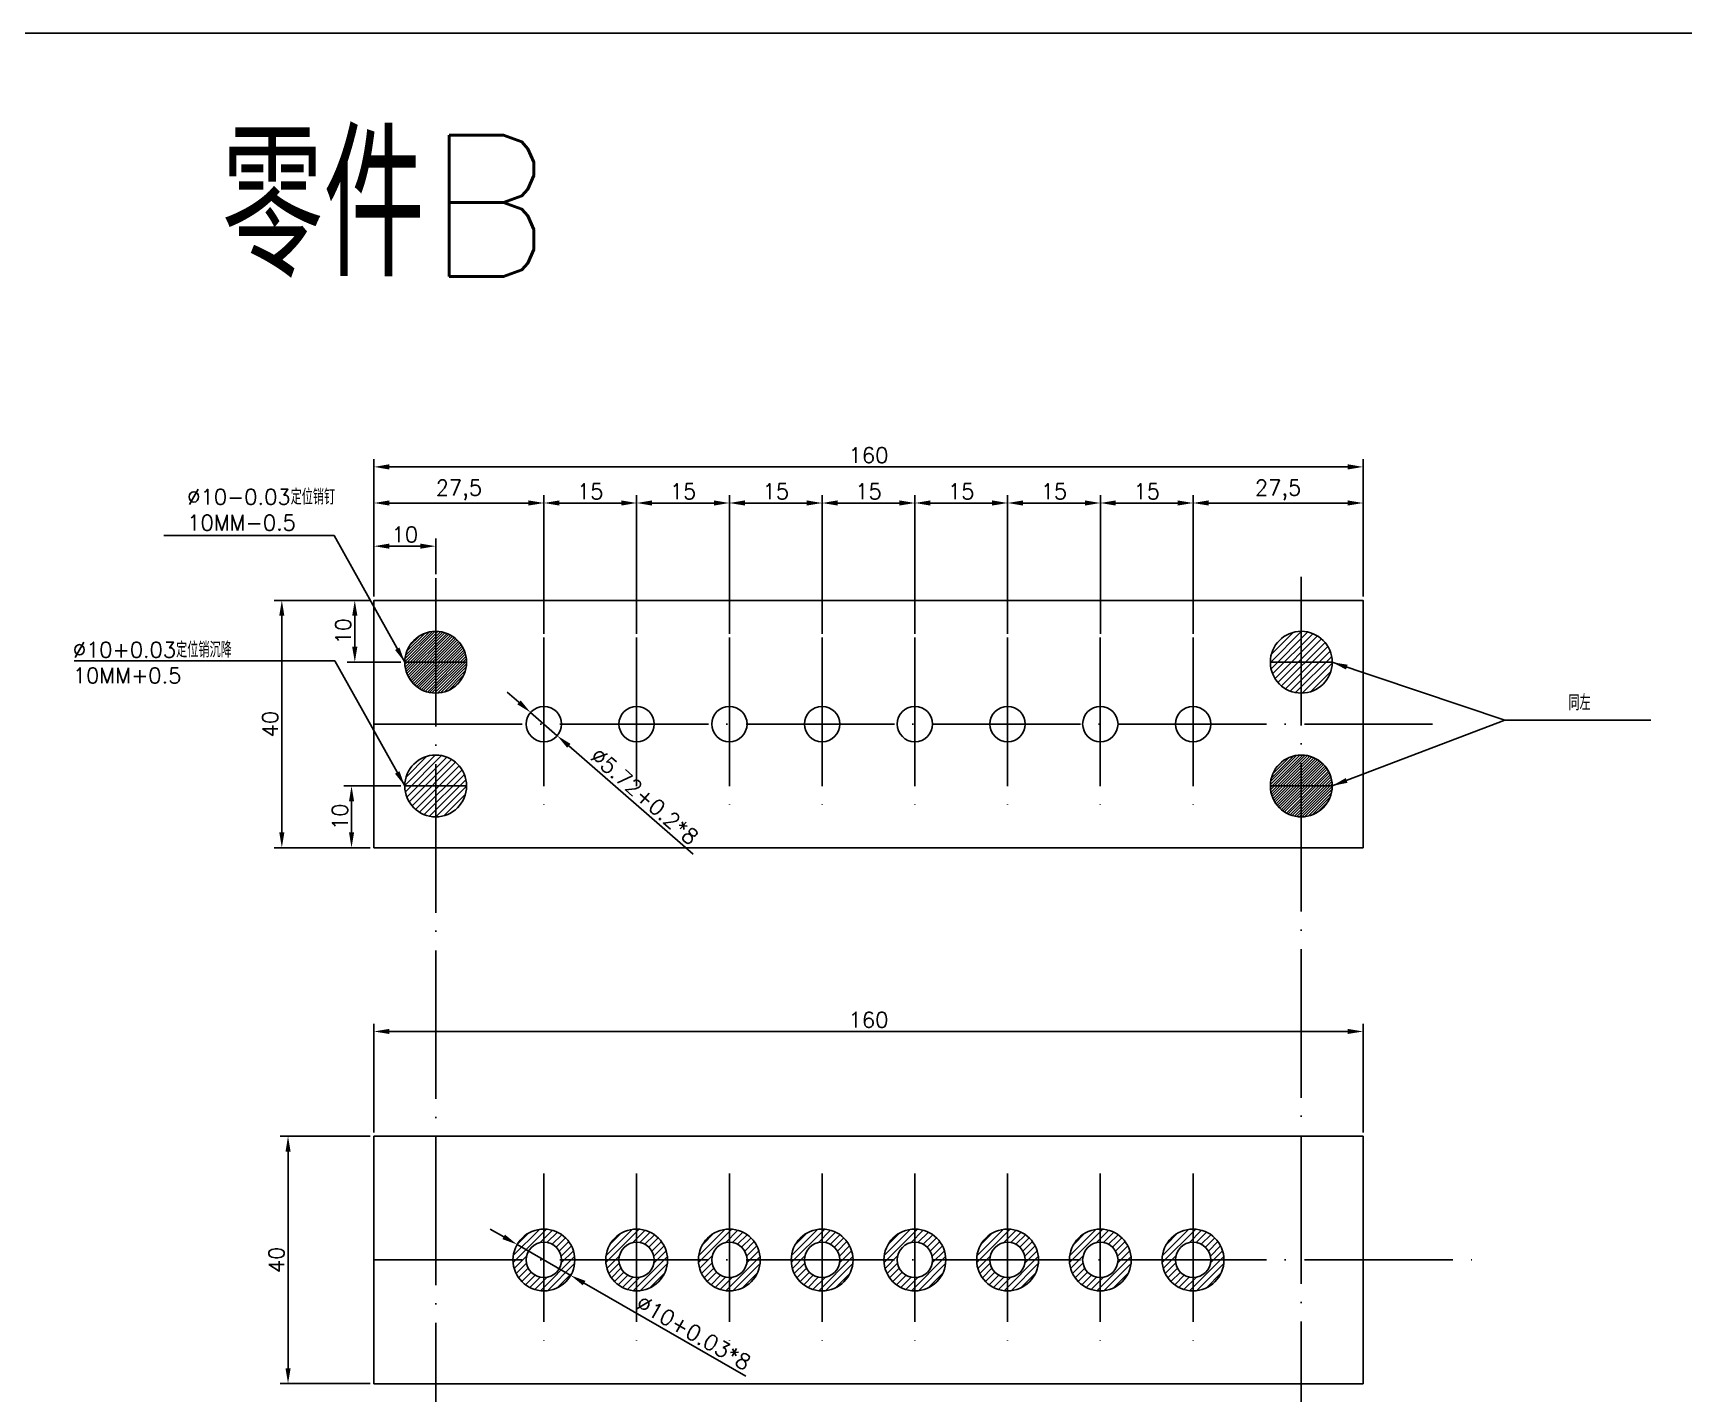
# Model space of a CAD drawing. Header units: millimetres. Extents: x 66 to 909, y 63 to 439.
# Drawn here: x 387.4 to 654.3, y 219.3 to 439.4 of the extents above; entities that cross this region are included whole.
import ezdxf

# ---------------------------------------------------------------- set-up
doc = ezdxf.new("R2010")
doc.units = ezdxf.units.MM
doc.linetypes.add('ACAD_ISO04W100', pattern=[30, 24, -3, 0, -3])
for name, color, linetype, lineweight in [('dim', 82, 'Continuous', 9), ('图层4', 250, 'Continuous', 20), ('图层5', 253, 'Continuous', 5)]:
    doc.layers.add(name, color=color, linetype=linetype, lineweight=lineweight)
doc.layers.add('图层1', color=1, linetype='ACAD_ISO04W100')
doc.layers.add('图层2', color=108, linetype='Continuous')
doc.styles.get("Standard").update_dxf_attribs({"font": 'txt', "bigfont": 'gbcbig.shx'})
doc.dimstyles.new('ISO-25', dxfattribs={"dimtxt": 2.5, "dimasz": 2.5, "dimexe": 1.25, "dimexo": 0.625, "dimtad": 1, "dimtxsty": 'Standard', "dimcen": 2.5, "dimadec": 0, "dimazin": 0, "dimtfac": 1, "dimtmove": 0, "dimatfit": 3, "dimfxl": 0, "dimarcsym": 0})

# ---------------------------------------------------------------- blocks, each defined once
blk = doc.blocks.new('*D4')
at = {"layer": 'Defpoints', "color": 0}
for p in [(442.58, 347.65), (427.69, 307.65), (442.58, 307.65)]:
    blk.add_point(p, dxfattribs=at)
at = {"layer": 'dim', "color": 0, "lineweight": -2}
for p, q in [((441.95, 347.65), (426.44, 347.65)), ((427.69, 345.15), (427.69, 310.15)), ((441.95, 307.65), (426.44, 307.65))]:
    blk.add_line(p, q, dxfattribs=at)
at = {"layer": 'dim', "color": 0}
for points in [[(427.27, 345.15), (428.1, 345.15), (427.69, 347.65)], [(427.27, 310.15), (428.1, 310.15), (427.69, 307.65)]]:
    blk.add_solid(points, dxfattribs=at)
at = {"layer": 'dim', "color": 0, "insert": (425.81, 327.65), "char_height": 2.5, "attachment_point": 5, "rotation": 90}
blk.add_mtext('40', dxfattribs=at)
blk = doc.blocks.new('*D30')
at = {"layer": 'Defpoints', "color": 0}
for p in [(602.58, 369.23), (442.58, 347.65), (602.58, 347.65)]:
    blk.add_point(p, dxfattribs=at)
at = {"layer": 'dim', "color": 0, "lineweight": -2}
for p, q in [((442.58, 348.27), (442.58, 370.48)), ((445.08, 369.23), (600.08, 369.23)), ((602.58, 348.27), (602.58, 370.48))]:
    blk.add_line(p, q, dxfattribs=at)
at = {"layer": 'dim', "color": 0}
for points in [[(445.08, 369.65), (445.08, 368.81), (442.58, 369.23)], [(600.08, 369.65), (600.08, 368.81), (602.58, 369.23)]]:
    blk.add_solid(points, dxfattribs=at)
at = {"layer": 'dim', "color": 0, "insert": (522.58, 371.11), "char_height": 2.5, "attachment_point": 5}
blk.add_mtext('160', dxfattribs=at)
blk = doc.blocks.new('*D31')
at = {"layer": 'Defpoints', "color": 0}
for p in [(442.58, 356.41), (452.58, 351.24), (442.58, 347.65)]:
    blk.add_point(p, dxfattribs=at)
at = {"layer": 'dim', "color": 0, "lineweight": -2}
for p, q in [((442.58, 348.27), (442.58, 357.66)), ((452.58, 351.87), (452.58, 357.66)), ((450.08, 356.41), (445.08, 356.41))]:
    blk.add_line(p, q, dxfattribs=at)
at = {"layer": 'dim', "color": 0}
for points in [[(445.08, 356.83), (445.08, 356), (442.58, 356.41)], [(450.08, 356.83), (450.08, 356), (452.58, 356.41)]]:
    blk.add_solid(points, dxfattribs=at)
at = {"layer": 'dim', "color": 0, "insert": (447.58, 358.29), "char_height": 2.5, "attachment_point": 5}
blk.add_mtext('10', dxfattribs=at)
blk = doc.blocks.new('*D32')
at = {"layer": 'Defpoints', "color": 0}
for p in [(439.49, 347.65), (441.95, 347.65), (447.58, 337.65)]:
    blk.add_point(p, dxfattribs=at)
at = {"layer": 'dim', "color": 0, "lineweight": -2}
for p, q in [((441.33, 347.65), (438.24, 347.65)), ((439.49, 340.15), (439.49, 345.15)), ((446.95, 337.65), (438.24, 337.65))]:
    blk.add_line(p, q, dxfattribs=at)
at = {"layer": 'dim', "color": 0}
for points in [[(439.07, 345.15), (439.91, 345.15), (439.49, 347.65)], [(439.07, 340.15), (439.91, 340.15), (439.49, 337.65)]]:
    blk.add_solid(points, dxfattribs=at)
at = {"layer": 'dim', "color": 0, "insert": (437.62, 342.65), "char_height": 2.5, "attachment_point": 5, "rotation": 90}
blk.add_mtext('10', dxfattribs=at)
blk = doc.blocks.new('*D33')
at = {"layer": 'Defpoints', "color": 0}
for p in [(447.58, 317.65), (438.96, 307.65), (442.58, 307.65)]:
    blk.add_point(p, dxfattribs=at)
at = {"layer": 'dim', "color": 0, "lineweight": -2}
for p, q in [((446.95, 317.65), (437.71, 317.65)), ((438.96, 315.15), (438.96, 310.15)), ((441.95, 307.65), (437.71, 307.65))]:
    blk.add_line(p, q, dxfattribs=at)
at = {"layer": 'dim', "color": 0}
for points in [[(438.55, 315.15), (439.38, 315.15), (438.96, 317.65)], [(438.55, 310.15), (439.38, 310.15), (438.96, 307.65)]]:
    blk.add_solid(points, dxfattribs=at)
at = {"layer": 'dim', "color": 0, "insert": (437.09, 312.65), "char_height": 2.5, "attachment_point": 5, "rotation": 90}
blk.add_mtext('10', dxfattribs=at)
blk = doc.blocks.new('*D34')
at = {"layer": 'Defpoints', "color": 0}
for p in [(470.08, 363.39), (442.58, 347.65), (470.08, 341.63)]:
    blk.add_point(p, dxfattribs=at)
at = {"layer": 'dim', "color": 0, "lineweight": -2}
for p, q in [((442.58, 348.27), (442.58, 364.64)), ((445.08, 363.39), (467.58, 363.39)), ((470.08, 342.26), (470.08, 364.64))]:
    blk.add_line(p, q, dxfattribs=at)
at = {"layer": 'dim', "color": 0}
for points in [[(445.08, 363.81), (445.08, 362.98), (442.58, 363.39)], [(467.58, 363.81), (467.58, 362.98), (470.08, 363.39)]]:
    blk.add_solid(points, dxfattribs=at)
at = {"layer": 'dim', "color": 0, "insert": (456.33, 365.48), "char_height": 2.5, "attachment_point": 5}
blk.add_mtext('27,5', dxfattribs=at)
blk = doc.blocks.new('*D35')
at = {"layer": 'Defpoints', "color": 0}
for p in [(485.08, 363.39), (470.08, 341.63), (485.08, 341.63)]:
    blk.add_point(p, dxfattribs=at)
at = {"layer": 'dim', "color": 0, "lineweight": -2}
for p, q in [((470.08, 342.26), (470.08, 364.64)), ((472.58, 363.39), (482.58, 363.39)), ((485.08, 342.26), (485.08, 364.64))]:
    blk.add_line(p, q, dxfattribs=at)
at = {"layer": 'dim', "color": 0}
for points in [[(472.58, 363.81), (472.58, 362.98), (470.08, 363.39)], [(482.58, 363.81), (482.58, 362.98), (485.08, 363.39)]]:
    blk.add_solid(points, dxfattribs=at)
at = {"layer": 'dim', "color": 0, "insert": (477.58, 365.27), "char_height": 2.5, "attachment_point": 5}
blk.add_mtext('15', dxfattribs=at)
blk = doc.blocks.new('*D36')
at = {"layer": 'Defpoints', "color": 0}
for p in [(500.08, 363.39), (485.08, 341.63), (500.08, 341.63)]:
    blk.add_point(p, dxfattribs=at)
at = {"layer": 'dim', "color": 0, "lineweight": -2}
for p, q in [((485.08, 342.26), (485.08, 364.64)), ((487.58, 363.39), (497.58, 363.39)), ((500.08, 342.26), (500.08, 364.64))]:
    blk.add_line(p, q, dxfattribs=at)
at = {"layer": 'dim', "color": 0}
for points in [[(487.58, 363.81), (487.58, 362.98), (485.08, 363.39)], [(497.58, 363.81), (497.58, 362.98), (500.08, 363.39)]]:
    blk.add_solid(points, dxfattribs=at)
at = {"layer": 'dim', "color": 0, "insert": (492.58, 365.27), "char_height": 2.5, "attachment_point": 5}
blk.add_mtext('15', dxfattribs=at)
blk = doc.blocks.new('*D37')
at = {"layer": 'Defpoints', "color": 0}
for p in [(515.08, 363.39), (500.08, 341.63), (515.08, 341.63)]:
    blk.add_point(p, dxfattribs=at)
at = {"layer": 'dim', "color": 0, "lineweight": -2}
for p, q in [((500.08, 342.26), (500.08, 364.64)), ((502.58, 363.39), (512.58, 363.39)), ((515.08, 342.26), (515.08, 364.64))]:
    blk.add_line(p, q, dxfattribs=at)
at = {"layer": 'dim', "color": 0}
for points in [[(502.58, 363.81), (502.58, 362.98), (500.08, 363.39)], [(512.58, 363.81), (512.58, 362.98), (515.08, 363.39)]]:
    blk.add_solid(points, dxfattribs=at)
at = {"layer": 'dim', "color": 0, "insert": (507.58, 365.27), "char_height": 2.5, "attachment_point": 5}
blk.add_mtext('15', dxfattribs=at)
blk = doc.blocks.new('*D38')
at = {"layer": 'Defpoints', "color": 0}
for p in [(530.08, 363.39), (515.08, 341.63), (530.08, 341.63)]:
    blk.add_point(p, dxfattribs=at)
at = {"layer": 'dim', "color": 0, "lineweight": -2}
for p, q in [((515.08, 342.26), (515.08, 364.64)), ((517.58, 363.39), (527.58, 363.39)), ((530.08, 342.26), (530.08, 364.64))]:
    blk.add_line(p, q, dxfattribs=at)
at = {"layer": 'dim', "color": 0}
for points in [[(517.58, 363.81), (517.58, 362.98), (515.08, 363.39)], [(527.58, 363.81), (527.58, 362.98), (530.08, 363.39)]]:
    blk.add_solid(points, dxfattribs=at)
at = {"layer": 'dim', "color": 0, "insert": (522.58, 365.27), "char_height": 2.5, "attachment_point": 5}
blk.add_mtext('15', dxfattribs=at)
blk = doc.blocks.new('*D39')
at = {"layer": 'Defpoints', "color": 0}
for p in [(545.08, 363.39), (530.08, 341.63), (545.08, 341.63)]:
    blk.add_point(p, dxfattribs=at)
at = {"layer": 'dim', "color": 0, "lineweight": -2}
for p, q in [((530.08, 342.26), (530.08, 364.64)), ((532.58, 363.39), (542.58, 363.39)), ((545.08, 342.26), (545.08, 364.64))]:
    blk.add_line(p, q, dxfattribs=at)
at = {"layer": 'dim', "color": 0}
for points in [[(532.58, 363.81), (532.58, 362.98), (530.08, 363.39)], [(542.58, 363.81), (542.58, 362.98), (545.08, 363.39)]]:
    blk.add_solid(points, dxfattribs=at)
at = {"layer": 'dim', "color": 0, "insert": (537.58, 365.27), "char_height": 2.5, "attachment_point": 5}
blk.add_mtext('15', dxfattribs=at)
blk = doc.blocks.new('*D40')
at = {"layer": 'Defpoints', "color": 0}
for p in [(560.08, 363.39), (545.08, 341.63), (560.08, 341.63)]:
    blk.add_point(p, dxfattribs=at)
at = {"layer": 'dim', "color": 0, "lineweight": -2}
for p, q in [((545.08, 342.26), (545.08, 364.64)), ((547.58, 363.39), (557.58, 363.39)), ((560.08, 342.26), (560.08, 364.64))]:
    blk.add_line(p, q, dxfattribs=at)
at = {"layer": 'dim', "color": 0}
for points in [[(547.58, 363.81), (547.58, 362.98), (545.08, 363.39)], [(557.58, 363.81), (557.58, 362.98), (560.08, 363.39)]]:
    blk.add_solid(points, dxfattribs=at)
at = {"layer": 'dim', "color": 0, "insert": (552.58, 365.27), "char_height": 2.5, "attachment_point": 5}
blk.add_mtext('15', dxfattribs=at)
blk = doc.blocks.new('*D41')
at = {"layer": 'Defpoints', "color": 0}
for p in [(575.08, 363.39), (560.08, 341.63), (575.08, 341.63)]:
    blk.add_point(p, dxfattribs=at)
at = {"layer": 'dim', "color": 0, "lineweight": -2}
for p, q in [((560.08, 342.26), (560.08, 364.64)), ((562.58, 363.39), (572.58, 363.39)), ((575.08, 342.26), (575.08, 364.64))]:
    blk.add_line(p, q, dxfattribs=at)
at = {"layer": 'dim', "color": 0}
for points in [[(562.58, 363.81), (562.58, 362.98), (560.08, 363.39)], [(572.58, 363.81), (572.58, 362.98), (575.08, 363.39)]]:
    blk.add_solid(points, dxfattribs=at)
at = {"layer": 'dim', "color": 0, "insert": (567.58, 365.27), "char_height": 2.5, "attachment_point": 5}
blk.add_mtext('15', dxfattribs=at)
blk = doc.blocks.new('*D42')
at = {"layer": 'Defpoints', "color": 0}
for p in [(602.58, 363.39), (602.58, 347.65), (575.08, 341.63)]:
    blk.add_point(p, dxfattribs=at)
at = {"layer": 'dim', "color": 0, "lineweight": -2}
for p, q in [((575.08, 342.26), (575.08, 364.64)), ((577.58, 363.39), (600.08, 363.39)), ((602.58, 348.27), (602.58, 364.64))]:
    blk.add_line(p, q, dxfattribs=at)
at = {"layer": 'dim', "color": 0}
for points in [[(577.58, 363.81), (577.58, 362.98), (575.08, 363.39)], [(600.08, 363.81), (600.08, 362.98), (602.58, 363.39)]]:
    blk.add_solid(points, dxfattribs=at)
at = {"layer": 'dim', "color": 0, "insert": (588.83, 365.48), "char_height": 2.5, "attachment_point": 5}
blk.add_mtext('27,5', dxfattribs=at)
blk = doc.blocks.new('*D43')
at = {"layer": 'Defpoints', "color": 0}
for p in [(442.58, 261.01), (428.69, 221.01), (442.58, 221.01)]:
    blk.add_point(p, dxfattribs=at)
at = {"layer": 'dim', "color": 0, "lineweight": -2}
for p, q in [((441.95, 261.01), (427.44, 261.01)), ((428.69, 258.51), (428.69, 223.51)), ((441.95, 221.01), (427.44, 221.01))]:
    blk.add_line(p, q, dxfattribs=at)
at = {"layer": 'dim', "color": 0}
for points in [[(428.28, 258.51), (429.11, 258.51), (428.69, 261.01)], [(428.28, 223.51), (429.11, 223.51), (428.69, 221.01)]]:
    blk.add_solid(points, dxfattribs=at)
at = {"layer": 'dim', "color": 0, "insert": (426.82, 241.01), "char_height": 2.5, "attachment_point": 5, "rotation": 90}
blk.add_mtext('40', dxfattribs=at)
blk = doc.blocks.new('*D44')
at = {"layer": 'Defpoints', "color": 0}
for p in [(602.58, 277.95), (442.58, 261.01), (602.58, 261.01)]:
    blk.add_point(p, dxfattribs=at)
at = {"layer": 'dim', "color": 0, "lineweight": -2}
for p, q in [((442.58, 261.63), (442.58, 279.2)), ((445.08, 277.95), (600.08, 277.95)), ((602.58, 261.63), (602.58, 279.2))]:
    blk.add_line(p, q, dxfattribs=at)
at = {"layer": 'dim', "color": 0}
for points in [[(445.08, 278.37), (445.08, 277.54), (442.58, 277.95)], [(600.08, 278.37), (600.08, 277.54), (602.58, 277.95)]]:
    blk.add_solid(points, dxfattribs=at)
at = {"layer": 'dim', "color": 0, "insert": (522.58, 279.83), "char_height": 2.5, "attachment_point": 5}
blk.add_mtext('160', dxfattribs=at)
blk = doc.blocks.new('*D62')
at = {"layer": 'Defpoints', "color": 0}
for p in [(465.74, 243.5), (474.41, 238.52)]:
    blk.add_point(p, dxfattribs=at)
at = {"layer": 'dim', "color": 0, "lineweight": -2}
for p, q in [((463.57, 244.75), (461.4, 245.99)), ((465.74, 243.5), (474.41, 238.52)), ((502.76, 222.23), (476.58, 237.27))]:
    blk.add_line(p, q, dxfattribs=at)
at = {"layer": 'dim', "color": 0}
for points in [[(463.78, 245.11), (463.36, 244.38), (465.74, 243.5)], [(476.79, 237.63), (476.37, 236.91), (474.41, 238.52)]]:
    blk.add_solid(points, dxfattribs=at)
at = {"layer": 'dim', "color": 0, "insert": (494.3, 229.25), "char_height": 2.5, "attachment_point": 5, "rotation": 330.1132}
blk.add_mtext('%%C10+0.03*8', dxfattribs=at)
blk = doc.blocks.new('*D123')
at = {"layer": 'Defpoints', "color": 0}
for p in [(467.92, 329.53), (472.23, 325.77)]:
    blk.add_point(p, dxfattribs=at)
at = {"layer": 'dim', "color": 0, "lineweight": -2}
for p, q in [((466.03, 331.17), (464.15, 332.81)), ((467.92, 329.53), (472.23, 325.77)), ((494.23, 306.62), (474.12, 324.13))]:
    blk.add_line(p, q, dxfattribs=at)
at = {"layer": 'dim', "color": 0}
for points in [[(466.31, 331.48), (465.76, 330.85), (467.92, 329.53)], [(474.39, 324.44), (473.84, 323.82), (472.23, 325.77)]]:
    blk.add_solid(points, dxfattribs=at)
at = {"layer": 'dim', "color": 0, "insert": (486.35, 315.97), "char_height": 2.5, "attachment_point": 5, "rotation": 318.9563}
blk.add_mtext('%%C5.72+0.2*8', dxfattribs=at)

msp = doc.modelspace()

# ---------------------------------------------------------------- hatches: boundary and pattern name
at = {"layer": '图层4'}
h = msp.add_hatch(dxfattribs=at)
h.set_pattern_fill('ANSI31', color=256, scale=0.25, style=0)
h.set_pattern_definition([(45, (-990.0564, -591.1867), (-0.561266, 0.561266), [])])
h.paths.add_polyline_path([(597.575, 337.649, 1), (587.575, 337.649, 1)])
h.paths.add_polyline_path([(447.575, 317.649, 0.4142136), (452.575, 312.649), (452.575, 317.649)])
h.paths.add_polyline_path([(452.575, 317.649), (452.575, 312.649, 0.4142136), (457.575, 317.649)])
h.paths.add_polyline_path([(452.575, 322.649), (452.575, 317.649), (457.575, 317.649, 0.4142136)])
h.paths.add_polyline_path([(452.575, 322.649, 0.4142136), (447.575, 317.649), (452.575, 317.649)])
h = msp.add_hatch(dxfattribs=at)
h.set_pattern_fill('ANSI31', color=256, scale=0.25, style=0)
edge = h.paths.add_edge_path()
edge.add_arc((470.075, 241.008), 2.86, 0, 90)
edge.add_line((470.075, 243.868), (470.075, 246.008))
edge.add_arc((470.075, 241.008), 5, 0, 90, ccw=False)
edge.add_line((475.075, 241.008), (472.935, 241.008))
edge = h.paths.add_edge_path()
edge.add_arc((470.075, 241.008), 2.86, 90, 180)
edge.add_line((467.215, 241.008), (465.075, 241.008))
edge.add_arc((470.075, 241.008), 5, 90, 180, ccw=False)
edge.add_line((470.075, 246.008), (470.075, 243.868))
edge = h.paths.add_edge_path()
edge.add_arc((470.075, 241.008), 2.86, 180, 270)
edge.add_line((470.075, 238.148), (470.075, 236.008))
edge.add_arc((470.075, 241.008), 5, 180, 270, ccw=False)
edge.add_line((465.075, 241.008), (467.215, 241.008))
edge = h.paths.add_edge_path()
edge.add_arc((470.075, 241.008), 2.86, 270, 360)
edge.add_line((472.935, 241.008), (475.075, 241.008))
edge.add_arc((470.075, 241.008), 5, -90, 0, ccw=False)
edge.add_line((470.075, 236.008), (470.075, 238.148))
h = msp.add_hatch(dxfattribs=at)
h.set_pattern_fill('ANSI31', color=256, scale=0.25, style=0)
h.set_pattern_definition([(45, (15, 0), (-0.561266, 0.561266), [])])
edge = h.paths.add_edge_path()
edge.add_arc((485.075, 241.008), 2.86, 0, 90)
edge.add_line((485.075, 243.868), (485.075, 246.008))
edge.add_arc((485.075, 241.008), 5, 0, 90, ccw=False)
edge.add_line((490.075, 241.008), (487.935, 241.008))
edge = h.paths.add_edge_path()
edge.add_arc((485.075, 241.008), 2.86, 90, 180)
edge.add_line((482.215, 241.008), (480.075, 241.008))
edge.add_arc((485.075, 241.008), 5, 90, 180, ccw=False)
edge.add_line((485.075, 246.008), (485.075, 243.868))
edge = h.paths.add_edge_path()
edge.add_arc((485.075, 241.008), 2.86, 180, 270)
edge.add_line((485.075, 238.148), (485.075, 236.008))
edge.add_arc((485.075, 241.008), 5, 180, 270, ccw=False)
edge.add_line((480.075, 241.008), (482.215, 241.008))
edge = h.paths.add_edge_path()
edge.add_arc((485.075, 241.008), 2.86, 270, 360)
edge.add_line((487.935, 241.008), (490.075, 241.008))
edge.add_arc((485.075, 241.008), 5, -90, 0, ccw=False)
edge.add_line((485.075, 236.008), (485.075, 238.148))
h = msp.add_hatch(dxfattribs=at)
h.set_pattern_fill('ANSI31', color=256, scale=0.25, style=0)
h.set_pattern_definition([(45, (30, 0), (-0.561266, 0.561266), [])])
edge = h.paths.add_edge_path()
edge.add_arc((500.075, 241.008), 2.86, 0, 90)
edge.add_line((500.075, 243.868), (500.075, 246.008))
edge.add_arc((500.075, 241.008), 5, 0, 90, ccw=False)
edge.add_line((505.075, 241.008), (502.935, 241.008))
edge = h.paths.add_edge_path()
edge.add_arc((500.075, 241.008), 2.86, 90, 180)
edge.add_line((497.215, 241.008), (495.075, 241.008))
edge.add_arc((500.075, 241.008), 5, 90, 180, ccw=False)
edge.add_line((500.075, 246.008), (500.075, 243.868))
edge = h.paths.add_edge_path()
edge.add_arc((500.075, 241.008), 2.86, 180, 270)
edge.add_line((500.075, 238.148), (500.075, 236.008))
edge.add_arc((500.075, 241.008), 5, 180, 270, ccw=False)
edge.add_line((495.075, 241.008), (497.215, 241.008))
edge = h.paths.add_edge_path()
edge.add_arc((500.075, 241.008), 2.86, 270, 360)
edge.add_line((502.935, 241.008), (505.075, 241.008))
edge.add_arc((500.075, 241.008), 5, -90, 0, ccw=False)
edge.add_line((500.075, 236.008), (500.075, 238.148))
h = msp.add_hatch(dxfattribs=at)
h.set_pattern_fill('ANSI31', color=256, scale=0.25, style=0)
h.set_pattern_definition([(45, (45, 0), (-0.561266, 0.561266), [])])
edge = h.paths.add_edge_path()
edge.add_arc((515.075, 241.008), 2.86, 0, 90)
edge.add_line((515.075, 243.868), (515.075, 246.008))
edge.add_arc((515.075, 241.008), 5, 0, 90, ccw=False)
edge.add_line((520.075, 241.008), (517.935, 241.008))
edge = h.paths.add_edge_path()
edge.add_arc((515.075, 241.008), 2.86, 90, 180)
edge.add_line((512.215, 241.008), (510.075, 241.008))
edge.add_arc((515.075, 241.008), 5, 90, 180, ccw=False)
edge.add_line((515.075, 246.008), (515.075, 243.868))
edge = h.paths.add_edge_path()
edge.add_arc((515.075, 241.008), 2.86, 180, 270)
edge.add_line((515.075, 238.148), (515.075, 236.008))
edge.add_arc((515.075, 241.008), 5, 180, 270, ccw=False)
edge.add_line((510.075, 241.008), (512.215, 241.008))
edge = h.paths.add_edge_path()
edge.add_arc((515.075, 241.008), 2.86, 270, 360)
edge.add_line((517.935, 241.008), (520.075, 241.008))
edge.add_arc((515.075, 241.008), 5, -90, 0, ccw=False)
edge.add_line((515.075, 236.008), (515.075, 238.148))
h = msp.add_hatch(dxfattribs=at)
h.set_pattern_fill('ANSI31', color=256, scale=0.25, style=0)
h.set_pattern_definition([(45, (60, 0), (-0.561266, 0.561266), [])])
edge = h.paths.add_edge_path()
edge.add_arc((530.075, 241.008), 2.86, 0, 90)
edge.add_line((530.075, 243.868), (530.075, 246.008))
edge.add_arc((530.075, 241.008), 5, 0, 90, ccw=False)
edge.add_line((535.075, 241.008), (532.935, 241.008))
edge = h.paths.add_edge_path()
edge.add_arc((530.075, 241.008), 2.86, 90, 180)
edge.add_line((527.215, 241.008), (525.075, 241.008))
edge.add_arc((530.075, 241.008), 5, 90, 180, ccw=False)
edge.add_line((530.075, 246.008), (530.075, 243.868))
edge = h.paths.add_edge_path()
edge.add_arc((530.075, 241.008), 2.86, 180, 270)
edge.add_line((530.075, 238.148), (530.075, 236.008))
edge.add_arc((530.075, 241.008), 5, 180, 270, ccw=False)
edge.add_line((525.075, 241.008), (527.215, 241.008))
edge = h.paths.add_edge_path()
edge.add_arc((530.075, 241.008), 2.86, 270, 360)
edge.add_line((532.935, 241.008), (535.075, 241.008))
edge.add_arc((530.075, 241.008), 5, -90, 0, ccw=False)
edge.add_line((530.075, 236.008), (530.075, 238.148))
h = msp.add_hatch(dxfattribs=at)
h.set_pattern_fill('ANSI31', color=256, scale=0.25, style=0)
h.set_pattern_definition([(45, (75, 0), (-0.561266, 0.561266), [])])
edge = h.paths.add_edge_path()
edge.add_arc((545.075, 241.008), 2.86, 0, 90)
edge.add_line((545.075, 243.868), (545.075, 246.008))
edge.add_arc((545.075, 241.008), 5, 0, 90, ccw=False)
edge.add_line((550.075, 241.008), (547.935, 241.008))
edge = h.paths.add_edge_path()
edge.add_arc((545.075, 241.008), 2.86, 90, 180)
edge.add_line((542.215, 241.008), (540.075, 241.008))
edge.add_arc((545.075, 241.008), 5, 90, 180, ccw=False)
edge.add_line((545.075, 246.008), (545.075, 243.868))
edge = h.paths.add_edge_path()
edge.add_arc((545.075, 241.008), 2.86, 180, 270)
edge.add_line((545.075, 238.148), (545.075, 236.008))
edge.add_arc((545.075, 241.008), 5, 180, 270, ccw=False)
edge.add_line((540.075, 241.008), (542.215, 241.008))
edge = h.paths.add_edge_path()
edge.add_arc((545.075, 241.008), 2.86, 270, 360)
edge.add_line((547.935, 241.008), (550.075, 241.008))
edge.add_arc((545.075, 241.008), 5, -90, 0, ccw=False)
edge.add_line((545.075, 236.008), (545.075, 238.148))
h = msp.add_hatch(dxfattribs=at)
h.set_pattern_fill('ANSI31', color=256, scale=0.25, style=0)
h.set_pattern_definition([(45, (90, 0), (-0.561266, 0.561266), [])])
edge = h.paths.add_edge_path()
edge.add_arc((560.075, 241.008), 2.86, 0, 90)
edge.add_line((560.075, 243.868), (560.075, 246.008))
edge.add_arc((560.075, 241.008), 5, 0, 90, ccw=False)
edge.add_line((565.075, 241.008), (562.935, 241.008))
edge = h.paths.add_edge_path()
edge.add_arc((560.075, 241.008), 2.86, 90, 180)
edge.add_line((557.215, 241.008), (555.075, 241.008))
edge.add_arc((560.075, 241.008), 5, 90, 180, ccw=False)
edge.add_line((560.075, 246.008), (560.075, 243.868))
edge = h.paths.add_edge_path()
edge.add_arc((560.075, 241.008), 2.86, 180, 270)
edge.add_line((560.075, 238.148), (560.075, 236.008))
edge.add_arc((560.075, 241.008), 5, 180, 270, ccw=False)
edge.add_line((555.075, 241.008), (557.215, 241.008))
edge = h.paths.add_edge_path()
edge.add_arc((560.075, 241.008), 2.86, 270, 360)
edge.add_line((562.935, 241.008), (565.075, 241.008))
edge.add_arc((560.075, 241.008), 5, -90, 0, ccw=False)
edge.add_line((560.075, 236.008), (560.075, 238.148))
h = msp.add_hatch(dxfattribs=at)
h.set_pattern_fill('ANSI31', color=256, scale=0.25, style=0)
h.set_pattern_definition([(45, (105, 0), (-0.561266, 0.561266), [])])
edge = h.paths.add_edge_path()
edge.add_arc((575.075, 241.008), 2.86, 0, 90)
edge.add_line((575.075, 243.868), (575.075, 246.008))
edge.add_arc((575.075, 241.008), 5, 0, 90, ccw=False)
edge.add_line((580.075, 241.008), (577.935, 241.008))
edge = h.paths.add_edge_path()
edge.add_arc((575.075, 241.008), 2.86, 90, 180)
edge.add_line((572.215, 241.008), (570.075, 241.008))
edge.add_arc((575.075, 241.008), 5, 90, 180, ccw=False)
edge.add_line((575.075, 246.008), (575.075, 243.868))
edge = h.paths.add_edge_path()
edge.add_arc((575.075, 241.008), 2.86, 180, 270)
edge.add_line((575.075, 238.148), (575.075, 236.008))
edge.add_arc((575.075, 241.008), 5, 180, 270, ccw=False)
edge.add_line((570.075, 241.008), (572.215, 241.008))
edge = h.paths.add_edge_path()
edge.add_arc((575.075, 241.008), 2.86, 270, 360)
edge.add_line((577.935, 241.008), (580.075, 241.008))
edge.add_arc((575.075, 241.008), 5, -90, 0, ccw=False)
edge.add_line((575.075, 236.008), (575.075, 238.148))
at = {"layer": '图层5'}
h = msp.add_hatch(dxfattribs=at)
h.set_pattern_fill('ANSI31', color=256, scale=0.1, style=0)
h.set_pattern_definition([(45, (-990.05642, -591.1867), (-0.224506403, 0.224506403), [])])
h.paths.add_polyline_path([(597.575, 317.649, 1), (587.575, 317.649)])
h.paths.add_polyline_path([(587.575, 317.649, 1), (597.575, 317.649)])
h.paths.add_polyline_path([(447.575, 337.649), (457.575, 337.649, 1)])
h.paths.add_polyline_path([(457.575, 337.649), (447.575, 337.649, 1)])

# ---------------------------------------------------------------- linework, layer by layer
for points in [[(385.593, 62.933), (660.358, 62.933), (660.358, 439.378), (385.593, 439.378)], [(442.575, 307.649), (602.575, 307.649), (602.575, 347.649), (442.575, 347.649)], [(442.575, 221.008), (602.575, 221.008), (602.575, 261.008), (442.575, 261.008)]]:
    msp.add_lwpolyline(points, close=True)
for centre, radius in [((452.575, 337.649), 5), ((592.575, 337.649), 5), ((470.075, 327.649), 2.86), ((485.075, 327.649), 2.86), ((500.075, 327.649), 2.86), ((515.075, 327.649), 2.86), ((530.075, 327.649), 2.86), ((545.075, 327.649), 2.86), ((560.075, 327.649), 2.86), ((575.075, 327.649), 2.86), ((452.575, 317.649), 5), ((592.575, 317.649), 5), ((470.075, 241.008), 5), ((485.075, 241.008), 5), ((500.075, 241.008), 5), ((515.075, 241.008), 5), ((530.075, 241.008), 5), ((545.075, 241.008), 5), ((560.075, 241.008), 5), ((575.075, 241.008), 5), ((470.075, 241.008), 2.86), ((485.075, 241.008), 2.86), ((500.075, 241.008), 2.86), ((515.075, 241.008), 2.86), ((530.075, 241.008), 2.86), ((545.075, 241.008), 2.86), ((560.075, 241.008), 2.86), ((575.075, 241.008), 2.86)]:
    msp.add_circle(centre, radius)
at = {"layer": '图层1'}
for p, q in [((452.575, 351.242), (452.575, 157.544)), ((592.575, 351.442), (592.575, 157.544)), ((470.075, 341.63), (470.075, 314.59)), ((485.075, 341.63), (485.075, 314.59)), ((500.075, 341.63), (500.075, 314.59)), ((515.075, 341.63), (515.075, 314.59)), ((530.075, 341.63), (530.075, 314.59)), ((545.075, 341.63), (545.075, 314.59)), ((560.075, 341.63), (560.075, 314.59)), ((575.075, 341.63), (575.075, 314.59)), ((447.575, 337.649), (457.575, 337.649)), ((587.575, 337.649), (597.575, 337.649)), ((442.575, 327.649), (613.778, 327.649)), ((447.575, 317.649), (457.575, 317.649)), ((587.575, 317.649), (597.575, 317.649)), ((470.075, 254.989), (470.075, 227.949)), ((485.075, 254.989), (485.075, 227.949)), ((500.075, 254.989), (500.075, 227.949)), ((515.075, 254.989), (515.075, 227.949)), ((530.075, 254.989), (530.075, 227.949)), ((545.075, 254.989), (545.075, 227.949)), ((560.075, 254.989), (560.075, 227.949)), ((575.075, 254.989), (575.075, 227.949)), ((442.575, 241.008), (620.753, 241.008))]:
    msp.add_line(p, q, dxfattribs=at)

# ---------------------------------------------------------------- texts
at = {"insert": (417.958, 422.845), "char_height": 22.8298, "width": 106.91623, "attachment_point": 1}
msp.add_mtext('零件B', dxfattribs=at)
at = {"layer": '图层2', "color": 3, "char_height": 2.5, "attachment_point": 1}
for s, insert, width in [('%%C10-0.03定位销钉10MM-0.5', (412.396, 365.626), 27.40054), ('%%C10+0.03定位销沉降10MM+0.5', (393.879, 340.911), 33.56614), ('同左', (635.793, 332.374), 23.82156)]:
    msp.add_mtext(s, dxfattribs=dict(at, insert=insert, width=width))

# ---------------------------------------------------------------- dimensions: what is measured, and where the dimension line sits
at = {"layer": 'dim'}
for base, p1, p2, picture, middle in [((602.575, 369.231), (442.575, 347.649), (602.575, 347.649), '*D30', (522.575, 371.106)), ((470.075, 363.392), (442.575, 347.649), (470.075, 341.63), '*D34', (456.325, 365.475)), ((442.575, 356.415), (452.575, 351.242), (442.575, 347.649), '*D31', (447.575, 358.29)), ((602.575, 277.955), (442.575, 261.008), (602.575, 261.008), '*D44', (522.575, 279.83))]:
    dim = msp.add_linear_dim(base=base, p1=p1, p2=p2, dimstyle='ISO-25', dxfattribs=at)
    dim.commit()
    dim.dimension.update_dxf_attribs({"geometry": picture, "text_midpoint": middle})
for base, p1, p2, picture, middle in [((485.075, 363.392), (470.075, 341.63), (485.075, 341.63), '*D35', (477.575, 365.267)), ((500.075, 363.392), (485.075, 341.63), (500.075, 341.63), '*D36', (492.575, 365.267)), ((515.075, 363.392), (500.075, 341.63), (515.075, 341.63), '*D37', (507.575, 365.267)), ((530.075, 363.392), (515.075, 341.63), (530.075, 341.63), '*D38', (522.575, 365.267)), ((545.075, 363.392), (530.075, 341.63), (545.075, 341.63), '*D39', (537.575, 365.267)), ((560.075, 363.392), (545.075, 341.63), (560.075, 341.63), '*D40', (552.575, 365.267)), ((575.075, 363.392), (560.075, 341.63), (575.075, 341.63), '*D41', (567.575, 365.267)), ((602.575, 363.392), (575.075, 341.63), (602.575, 347.649), '*D42', (588.825, 365.475))]:
    dim = msp.add_linear_dim(base=base, p1=p1, p2=p2, dimstyle='ISO-25', override={"dimtmove": 1}, dxfattribs=at)
    dim.commit()
    dim.dimension.update_dxf_attribs({"geometry": picture, "text_midpoint": middle})
for base, p1, p2, picture, middle in [((427.688, 307.649), (442.575, 347.649), (442.575, 307.649), '*D4', (425.813, 327.649)), ((439.491, 347.649), (447.575, 337.649), (441.95, 347.649), '*D32', (437.616, 342.649)), ((438.962, 307.649), (447.575, 317.649), (442.575, 307.649), '*D33', (437.087, 312.649)), ((428.692, 221.008), (442.575, 261.008), (442.575, 221.008), '*D43', (426.817, 241.008))]:
    dim = msp.add_linear_dim(base=base, p1=p1, p2=p2, angle=90, dimstyle='ISO-25', dxfattribs=at)
    dim.commit()
    dim.dimension.update_dxf_attribs({"geometry": picture, "text_midpoint": middle})
dim = msp.add_diameter_dim_2p(p1=(467.918, 329.527), p2=(472.232, 325.771), text='%%C5.72+0.2*8', dimstyle='ISO-25', dxfattribs=at)
dim.commit()
dim.dimension.update_dxf_attribs({"geometry": '*D123', "text_midpoint": (486.348, 315.968)})
dim = msp.add_diameter_dim_2p(p1=(465.74, 243.5), p2=(474.41, 238.517), text='%%C10+0.03*8', dimstyle='ISO-25', dxfattribs=at)
dim.commit()
dim.dimension.update_dxf_attribs({"geometry": '*D62', "text_midpoint": (493.364, 227.623), "dimtype": 163})

# ---------------------------------------------------------------- leaders
at = {"layer": '图层2', "color": 3}
for points in [[(447.575, 337.649), (436.143, 358.12), (408.621, 358.12)], [(447.575, 317.649), (436.275, 337.876), (394.122, 337.876)], [(597.575, 337.649), (625.492, 328.299)], [(597.575, 317.649), (625.492, 328.299), (649.098, 328.299)]]:
    msp.add_leader(points, dimstyle='ISO-25', override={"dimgap": 0.625, "dimtad": 0}, dxfattribs=at)

doc.saveas('drawing.dxf')
